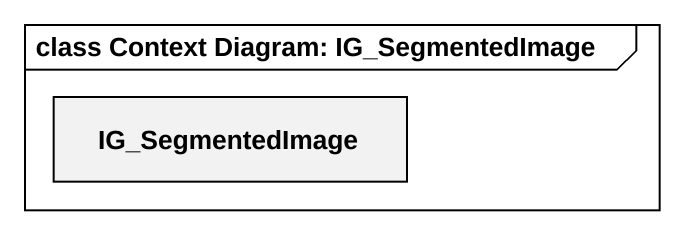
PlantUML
@startuml
mainframe class Context Diagram: IG_SegmentedImage
hide circle
hide empty members
class IG_SegmentedImage
@enduml
